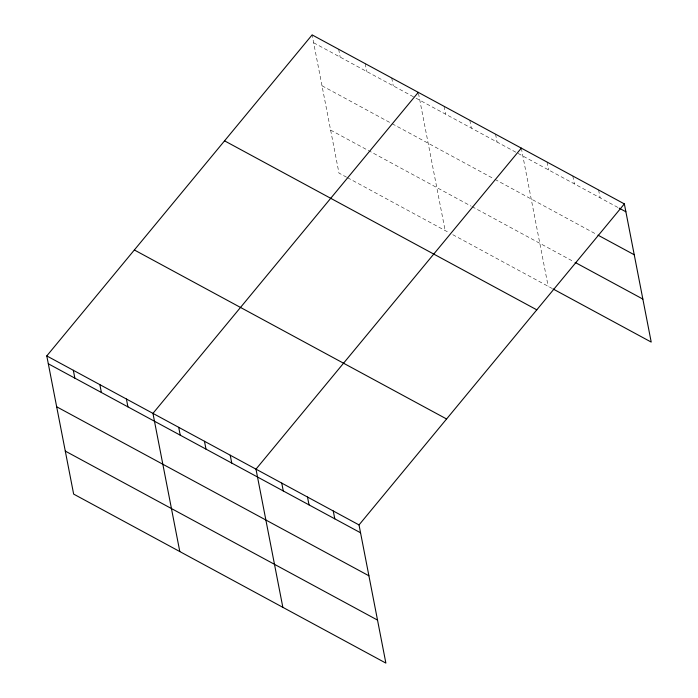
<?xml version="1.0" encoding="UTF-8"?>
<svg xmlns="http://www.w3.org/2000/svg" width="698" height="698" viewBox="0 0 698 698"><rect width="100%" height="100%" fill="white"/><g stroke="black" fill="none" stroke-linecap="round" stroke-linejoin="round"><path stroke-width="0.52" stroke-dasharray="3.49 2.62" d="M313.646 42.77L415.066 97.659M416.017 98.174L517.122 152.897M518.073 153.42L618.254 207.638M322.005 85.767L391.203 123.223M392.145 123.738L493.992 178.863M494.952 179.377L597.034 234.633M330.616 130.081L471.124 206.128M472.075 206.643L574.166 261.898M346.557 177.187L338.975 173.078L312.119 34.9M347.508 177.702L448.954 232.609M452.766 234.676L551.996 288.379M598.596 189.961L600.123 197.831M572.831 176.018L574.367 183.888M547.075 162.076L548.602 169.946M521.319 148.133L548.174 286.311M495.554 134.191L497.089 142.06M469.798 120.248L471.325 128.109M444.041 106.305L445.568 114.167M418.468 93.34L445.141 230.541M391.735 77.993L393.271 85.863M365.194 63.631L366.729 71.501M338.661 49.261L340.188 57.131"/><path stroke-width="1.05" d="M624.352 203.903L359.025 524.922L385.881 663.1L73.648 494.097L46.783 355.919L312.119 34.9L624.352 203.903L651.217 342.081L552.947 288.893M418.276 92.363L152.949 413.382L179.805 551.56M521.319 148.133L255.983 469.152L282.847 607.33M619.205 208.152L625.879 211.773M597.985 235.147L634.246 254.77M575.117 262.413L642.858 299.076M224.555 140.839L536.797 309.842M134.348 249.98L446.58 418.983M46.783 355.919L359.025 524.922M48.319 363.78L360.552 532.783M56.678 406.786L368.91 575.789M65.289 451.091L377.522 620.094M333.26 510.98L334.796 518.841M307.504 497.037L309.031 504.898M281.748 483.095L283.275 490.956M230.227 455.209L231.753 463.071M204.462 441.267L205.997 449.128M178.705 427.324L180.232 435.186M126.408 399.012L127.935 406.882M99.866 384.65L101.393 392.512M73.325 370.28L74.852 378.15"/></g></svg>
